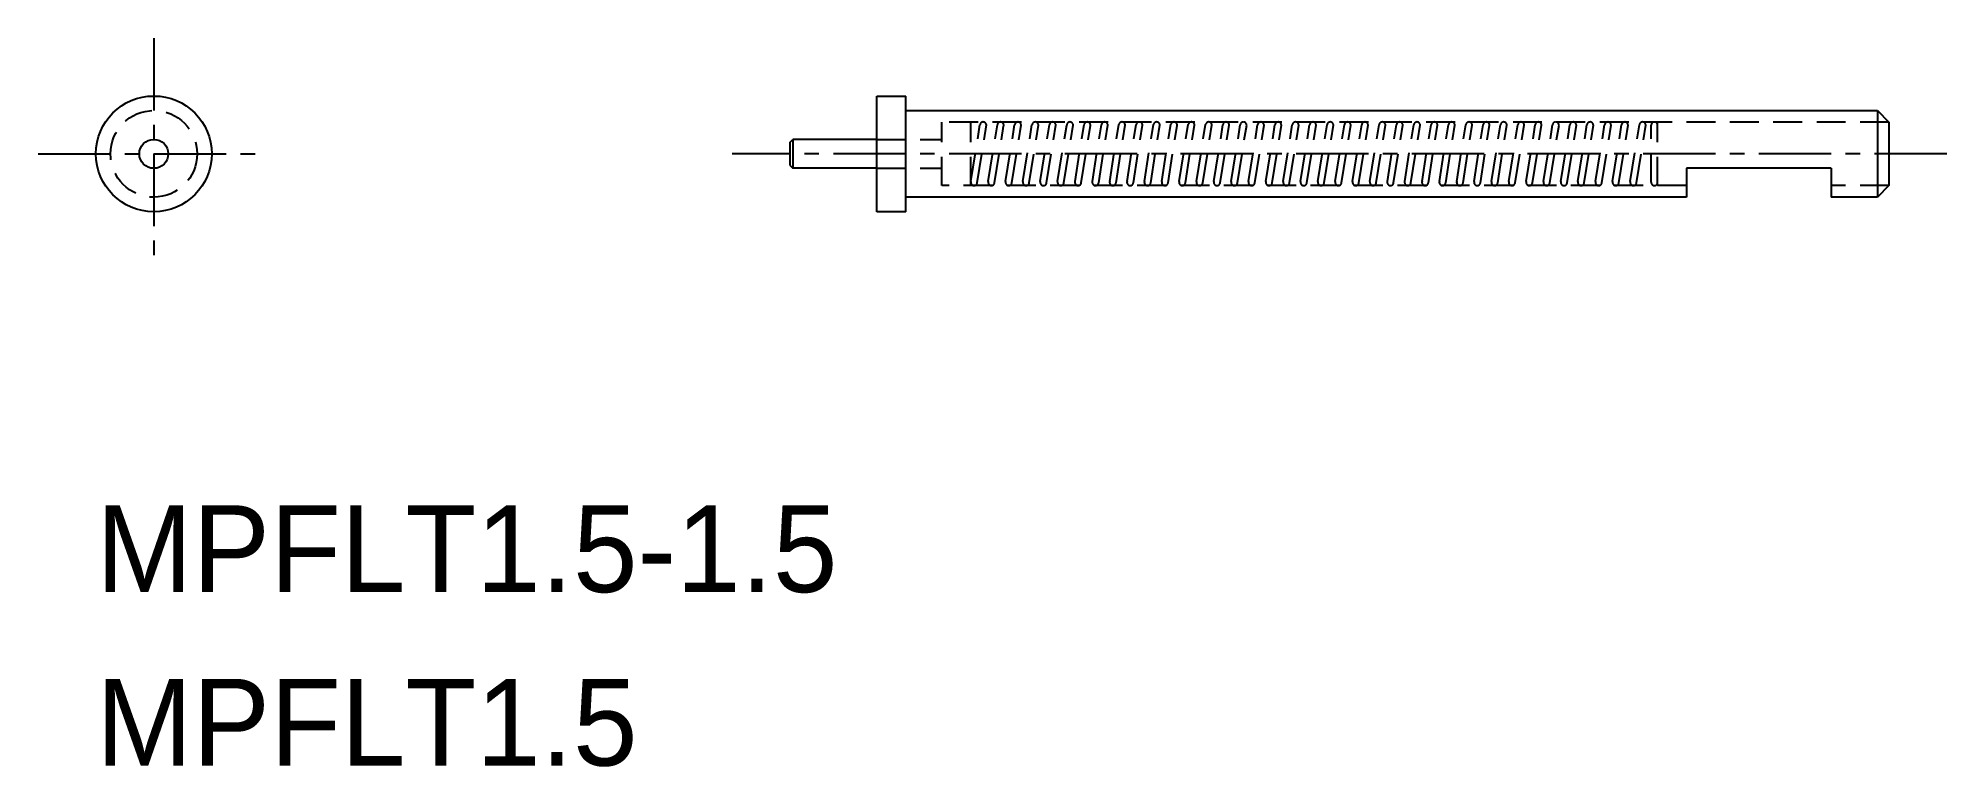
# Model space of a CAD drawing. Extents: x -6542.2 to -6509.2, y -132 to -119.4.
import ezdxf

# ---------------------------------------------------------------- set-up
doc = ezdxf.new("R2010")
doc.units = 0
doc.linetypes.add('CENTER', pattern=[2, 1.25, -0.25, 0.25, -0.25])
doc.linetypes.add('DASHED', pattern=[0.75, 0.5, -0.25])
doc.layers.get('0').update_dxf_attribs({"linetype": 'CONTINUOUS'})
doc.layers.add('CENTER', color=1, linetype='CENTER')

msp = doc.modelspace()

# ---------------------------------------------------------------- linework, layer by layer
at = {"color": 7, "linetype": 'CONTINUOUS'}
for p, q in [((-6527.746, -120.392), (-6527.246, -120.392)), ((-6527.746, -122.392), (-6527.746, -120.392)), ((-6527.246, -122.392), (-6527.246, -120.392)), ((-6527.246, -120.642), (-6510.446, -120.642)), ((-6510.446, -120.642), (-6510.246, -120.842)), ((-6510.446, -120.642), (-6510.446, -122.142)), ((-6510.246, -120.842), (-6510.246, -121.942)), ((-6529.246, -121.192), (-6529.196, -121.142)), ((-6529.246, -121.592), (-6529.246, -121.192)), ((-6527.746, -121.142), (-6529.196, -121.142)), ((-6529.196, -121.142), (-6529.196, -121.642)), ((-6529.246, -121.592), (-6529.196, -121.642)), ((-6527.746, -121.642), (-6529.196, -121.642)), ((-6513.746, -121.642), (-6513.746, -122.142)), ((-6511.246, -121.642), (-6513.746, -121.642)), ((-6511.246, -121.642), (-6511.246, -122.142)), ((-6510.246, -121.942), (-6510.446, -122.142)), ((-6527.246, -122.392), (-6527.746, -122.392)), ((-6513.746, -122.142), (-6527.246, -122.142)), ((-6510.446, -122.142), (-6511.246, -122.142))]:
    msp.add_line(p, q, dxfattribs=at)
at = {"color": 3, "linetype": 'DASHED'}
for p, q in [((-6526.621, -121.942), (-6526.621, -120.842)), ((-6510.246, -120.842), (-6526.621, -120.842)), ((-6526.121, -121.942), (-6526.121, -120.842)), ((-6526.119, -121.871), (-6525.962, -120.888)), ((-6526.01, -121.891), (-6525.851, -120.893)), ((-6525.819, -121.871), (-6525.662, -120.888)), ((-6525.71, -121.891), (-6525.554, -120.915)), ((-6525.519, -121.871), (-6525.363, -120.891)), ((-6525.41, -121.891), (-6525.251, -120.896)), ((-6525.219, -121.871), (-6525.063, -120.89)), ((-6525.11, -121.891), (-6524.951, -120.896)), ((-6524.919, -121.871), (-6524.762, -120.888)), ((-6524.81, -121.891), (-6524.651, -120.897)), ((-6524.619, -121.871), (-6524.463, -120.894)), ((-6524.51, -121.891), (-6524.351, -120.898)), ((-6524.319, -121.871), (-6524.161, -120.882)), ((-6524.21, -121.891), (-6524.052, -120.899)), ((-6524.019, -121.871), (-6523.862, -120.888)), ((-6523.91, -121.891), (-6523.751, -120.896)), ((-6523.719, -121.871), (-6523.562, -120.885)), ((-6523.61, -121.891), (-6523.451, -120.897)), ((-6523.419, -121.871), (-6523.262, -120.886)), ((-6523.31, -121.891), (-6523.151, -120.897)), ((-6523.119, -121.871), (-6522.962, -120.886)), ((-6523.01, -121.891), (-6522.851, -120.896)), ((-6522.819, -121.871), (-6522.661, -120.881)), ((-6522.71, -121.891), (-6522.552, -120.899)), ((-6522.519, -121.871), (-6522.362, -120.885)), ((-6522.41, -121.891), (-6522.251, -120.897)), ((-6522.219, -121.871), (-6522.062, -120.886)), ((-6522.11, -121.891), (-6521.951, -120.896)), ((-6521.919, -121.871), (-6521.762, -120.889)), ((-6521.81, -121.891), (-6521.651, -120.896)), ((-6521.619, -121.871), (-6521.462, -120.889)), ((-6521.51, -121.891), (-6521.351, -120.896)), ((-6521.319, -121.871), (-6521.162, -120.889)), ((-6521.21, -121.891), (-6521.051, -120.896)), ((-6521.019, -121.871), (-6520.862, -120.889)), ((-6520.91, -121.891), (-6520.751, -120.896)), ((-6520.719, -121.871), (-6520.562, -120.889)), ((-6520.61, -121.891), (-6520.451, -120.896)), ((-6520.419, -121.871), (-6520.262, -120.889)), ((-6520.31, -121.891), (-6520.151, -120.896)), ((-6520.119, -121.871), (-6519.962, -120.889)), ((-6520.01, -121.891), (-6519.851, -120.896)), ((-6519.819, -121.871), (-6519.662, -120.889)), ((-6519.71, -121.891), (-6519.551, -120.896)), ((-6519.519, -121.871), (-6519.362, -120.889)), ((-6519.41, -121.891), (-6519.251, -120.896)), ((-6519.219, -121.871), (-6519.062, -120.889)), ((-6519.11, -121.891), (-6518.951, -120.896)), ((-6518.919, -121.871), (-6518.762, -120.889)), ((-6518.81, -121.891), (-6518.651, -120.896)), ((-6518.619, -121.871), (-6518.462, -120.889)), ((-6518.51, -121.891), (-6518.351, -120.896)), ((-6518.319, -121.871), (-6518.162, -120.889)), ((-6518.21, -121.891), (-6518.051, -120.896)), ((-6518.019, -121.871), (-6517.862, -120.889)), ((-6517.91, -121.891), (-6517.751, -120.896)), ((-6517.719, -121.871), (-6517.562, -120.889)), ((-6517.61, -121.891), (-6517.451, -120.896)), ((-6517.419, -121.871), (-6517.262, -120.889)), ((-6517.31, -121.891), (-6517.151, -120.896)), ((-6517.119, -121.871), (-6516.962, -120.889)), ((-6517.01, -121.891), (-6516.851, -120.896)), ((-6516.819, -121.871), (-6516.662, -120.889)), ((-6516.71, -121.891), (-6516.551, -120.896)), ((-6516.519, -121.871), (-6516.362, -120.889)), ((-6516.41, -121.891), (-6516.251, -120.896)), ((-6516.219, -121.871), (-6516.062, -120.889)), ((-6516.11, -121.891), (-6515.951, -120.896)), ((-6515.919, -121.871), (-6515.762, -120.889)), ((-6515.81, -121.891), (-6515.651, -120.896)), ((-6515.624, -121.871), (-6515.468, -120.891)), ((-6515.515, -121.891), (-6515.357, -120.897)), ((-6515.319, -121.871), (-6515.162, -120.889)), ((-6515.21, -121.891), (-6515.051, -120.896)), ((-6515.024, -121.871), (-6514.868, -120.891)), ((-6514.915, -121.891), (-6514.757, -120.897)), ((-6514.719, -121.871), (-6514.562, -120.889)), ((-6514.61, -121.891), (-6514.451, -120.896)), ((-6514.357, -121.88), (-6514.357, -120.895)), ((-6514.246, -121.942), (-6514.246, -120.842)), ((-6527.746, -121.142), (-6526.621, -121.142)), ((-6527.746, -121.642), (-6526.621, -121.642)), ((-6513.746, -121.942), (-6526.621, -121.942)), ((-6510.246, -121.942), (-6511.246, -121.942))]:
    msp.add_line(p, q, dxfattribs=at)
at = {"color": 7, "linetype": 'CONTINUOUS'}
for radius in [1, 0.25]:
    msp.add_circle((-6540.246, -121.392), radius, dxfattribs=at)
at = {"color": 3, "linetype": 'DASHED'}
msp.add_circle((-6540.246, -121.392), 0.75, dxfattribs=at)
for centre, radius, start, end in [((-6525.907, -120.897), 0.056, 4.4468, 173.3709), ((-6525.607, -120.897), 0.056, 340.8681, 173.3709), ((-6525.307, -120.897), 0.056, 1.046, 173.3709), ((-6525.007, -120.897), 0.056, 358.227, 172.308), ((-6524.707, -120.897), 0.056, 0.2928, 173.3709), ((-6524.407, -120.897), 0.056, 359.6772, 176.5695), ((-6524.108, -120.897), 0.056, 358.195, 163.5374), ((-6523.807, -120.897), 0.056, 1.0459, 173.3709), ((-6523.507, -120.897), 0.056, 0.7612, 167.576), ((-6523.207, -120.898), 0.056, 1.046, 168.5491), ((-6522.907, -120.897), 0.056, 1.046, 168.5491), ((-6522.608, -120.897), 0.056, 357.9325, 163.2901), ((-6522.307, -120.897), 0.056, 1.0461, 167.6256), ((-6522.007, -120.897), 0.056, 1.046, 168.5491), ((-6521.707, -120.897), 0.056, 1.3315, 170.96), ((-6521.407, -120.897), 0.056, 1.3315, 170.96), ((-6521.107, -120.897), 0.056, 1.3315, 170.96), ((-6520.807, -120.897), 0.056, 1.3315, 170.96), ((-6520.507, -120.897), 0.056, 1.3315, 170.96), ((-6520.207, -120.897), 0.056, 1.3315, 170.96), ((-6519.907, -120.897), 0.056, 1.3315, 170.96), ((-6519.607, -120.897), 0.056, 1.3315, 170.96), ((-6519.307, -120.897), 0.056, 1.3315, 170.96), ((-6519.007, -120.897), 0.056, 1.3315, 170.96), ((-6518.707, -120.897), 0.056, 1.3315, 170.96), ((-6518.407, -120.897), 0.056, 1.3315, 170.96), ((-6518.107, -120.897), 0.056, 1.3315, 170.96), ((-6517.807, -120.897), 0.056, 1.3315, 170.96), ((-6517.507, -120.897), 0.056, 1.3315, 170.96), ((-6517.207, -120.897), 0.056, 1.3315, 170.96), ((-6516.907, -120.897), 0.056, 1.3315, 170.96), ((-6516.607, -120.897), 0.056, 1.3315, 170.96), ((-6516.307, -120.897), 0.056, 1.3315, 170.96), ((-6516.007, -120.897), 0.056, 1.3315, 170.96), ((-6515.707, -120.897), 0.056, 1.3315, 170.96), ((-6515.413, -120.897), 0.056, 358.227, 173.3709), ((-6515.107, -120.897), 0.056, 1.3315, 170.96), ((-6514.813, -120.897), 0.056, 358.227, 173.3709), ((-6514.507, -120.897), 0.056, 1.3315, 170.96), ((-6514.301, -120.897), 0.0557, 6.3779, 177.2819), ((-6526.065, -121.886), 0.0557, 164.828, 354.6385), ((-6525.765, -121.886), 0.0557, 164.828, 354.6385), ((-6525.465, -121.886), 0.0557, 164.828, 354.6385), ((-6525.165, -121.886), 0.0557, 164.828, 354.6385), ((-6524.865, -121.886), 0.0557, 164.828, 354.6385), ((-6524.565, -121.886), 0.0557, 164.828, 354.6385), ((-6524.265, -121.886), 0.0557, 164.828, 354.6385), ((-6523.965, -121.886), 0.0557, 164.828, 354.6385), ((-6523.665, -121.886), 0.0557, 164.828, 354.6385), ((-6523.365, -121.886), 0.0557, 164.828, 354.6385), ((-6523.065, -121.886), 0.0557, 164.828, 354.6385), ((-6522.765, -121.886), 0.0557, 164.828, 354.6385), ((-6522.465, -121.886), 0.0557, 164.828, 354.6385), ((-6522.165, -121.886), 0.0557, 164.828, 354.6385), ((-6521.865, -121.886), 0.0557, 164.828, 354.6385), ((-6521.565, -121.886), 0.0557, 164.828, 354.6385), ((-6521.265, -121.886), 0.0557, 164.828, 354.6385), ((-6520.965, -121.886), 0.0557, 164.828, 354.6385), ((-6520.665, -121.886), 0.0557, 164.828, 354.6385), ((-6520.365, -121.886), 0.0557, 164.828, 354.6385), ((-6520.065, -121.886), 0.0557, 164.828, 354.6385), ((-6519.765, -121.886), 0.0557, 164.828, 354.6385), ((-6519.465, -121.886), 0.0557, 164.828, 354.6385), ((-6519.165, -121.886), 0.0557, 164.828, 354.6385), ((-6518.865, -121.886), 0.0557, 164.828, 354.6385), ((-6518.565, -121.886), 0.0557, 164.828, 354.6385), ((-6518.265, -121.886), 0.0557, 164.828, 354.6385), ((-6517.965, -121.886), 0.0557, 164.828, 354.6385), ((-6517.665, -121.886), 0.0557, 164.828, 354.6385), ((-6517.365, -121.886), 0.0557, 164.828, 354.6385), ((-6517.065, -121.886), 0.0557, 164.828, 354.6385), ((-6516.765, -121.886), 0.0557, 164.828, 354.6385), ((-6516.465, -121.886), 0.0557, 164.828, 354.6385), ((-6516.165, -121.886), 0.0557, 164.828, 354.6385), ((-6515.865, -121.886), 0.0557, 164.828, 354.6385), ((-6515.57, -121.886), 0.0557, 164.828, 354.6385), ((-6515.265, -121.886), 0.0557, 164.828, 354.6385), ((-6514.97, -121.886), 0.0557, 164.828, 354.6385), ((-6514.665, -121.886), 0.0557, 164.828, 354.6385), ((-6514.301, -121.886), 0.0557, 173.868, 3.6785)]:
    msp.add_arc(centre, radius, start, end, dxfattribs=at)
at = {"layer": 'CENTER', "color": 1, "linetype": 'CENTER'}
for p, q in [((-6540.246, -119.392), (-6540.246, -123.392)), ((-6542.246, -121.392), (-6538.246, -121.392)), ((-6509.246, -121.392), (-6530.246, -121.392))]:
    msp.add_line(p, q, dxfattribs=at)

# ---------------------------------------------------------------- texts
at = {"color": 7, "linetype": 'CONTINUOUS'}
for s, p in [('MPFLT1.5-1.5', (-6541.246, -128.971)), ('MPFLT1.5', (-6541.246, -131.971))]:
    msp.add_text(s, height=1.5, dxfattribs=at).set_placement(p)

doc.saveas('drawing.dxf')
